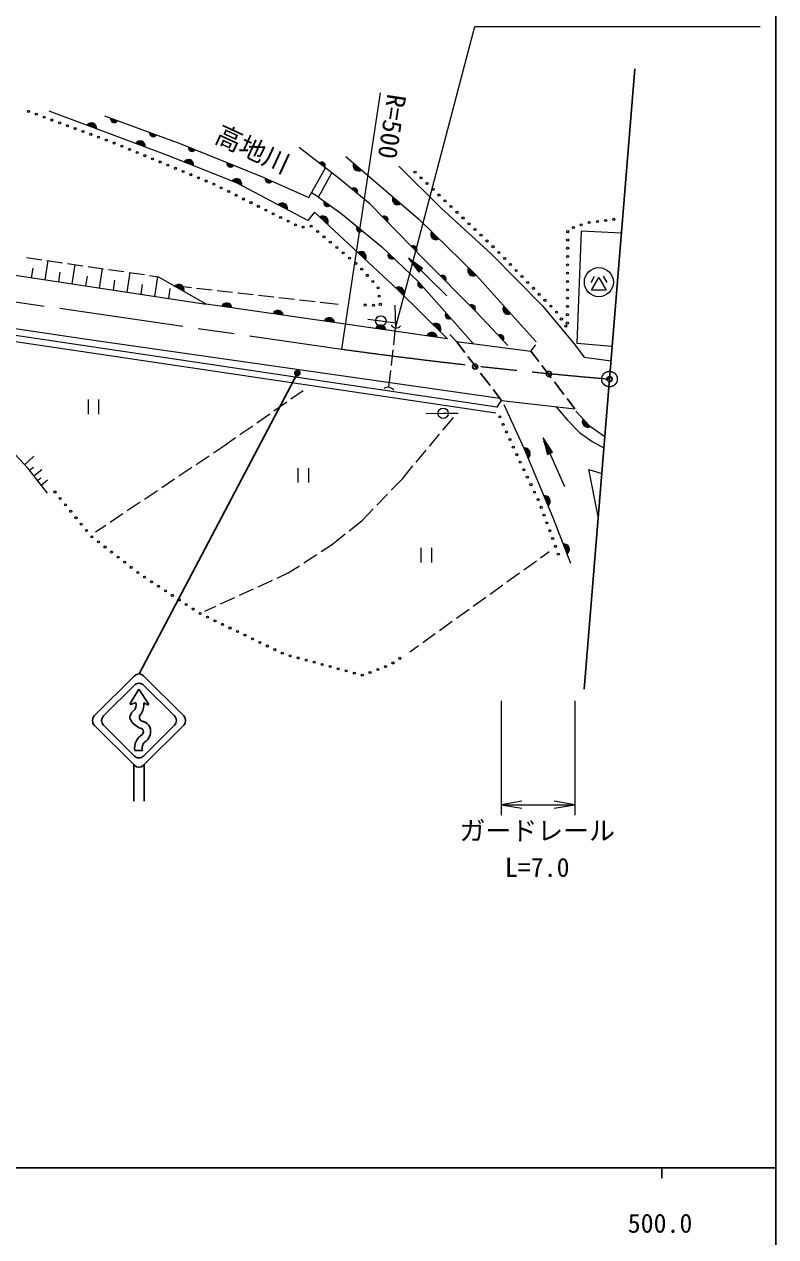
# Model space of a CAD drawing. Units: millimetres, scale not verified. Extents: x 40000 to 680000, y 20000 to 380000.
# Drawn here: x 506540 to 579000, y 198357 to 315233 of the extents above; entities that cross this region are included whole.
import ezdxf
from ezdxf.enums import TextEntityAlignment as Align

# ---------------------------------------------------------------- set-up
doc = ezdxf.new("R2010")
doc.units = ezdxf.units.MM
doc.header["$LTSCALE"] = 1000
doc.header["$PDMODE"] = 32
doc.header["$PDSIZE"] = 500
doc.linetypes.add('CHAIN', pattern=[18.5, 12, -1.5, 3.5, -1.5])
for name, color, linetype, lineweight in [('M-BMK', 2, 'CHAIN', 13), ('M-BMK-OTRS', 5, 'Continuous', 25), ('M-STR-HTXT', 7, 'Continuous', 13), ('M-STR-STR1', 1, 'Continuous', 25), ('M-STR-STRC', 7, 'Continuous', 25), ('M-TTL-BAND', 7, 'Continuous', 25), ('M-WORK', 1, 'Continuous', 13)]:
    doc.layers.add(name, color=color, linetype=linetype, lineweight=lineweight)
doc.layers.add('M-BMK-HTXT', color=7, linetype='Continuous')
doc.layers.add('M-OTRS', color=6, linetype='Continuous')
doc.styles.add('ＭＳ ゴシック', font='')
doc.styles.get('ＭＳ ゴシック').set_extended_font_data('MS Gothic')

# ---------------------------------------------------------------- blocks, each defined once
blk = doc.blocks.new('open_arrow')
at = {"color": 0, "linetype": 'Continuous', "lineweight": -2}
blk.add_lwpolyline([(7.5, 1.25), (0, 0), (7.5, -1.25)], dxfattribs=at)

msp = doc.modelspace()

# ---------------------------------------------------------------- linework, layer by layer
at = {"layer": 'M-BMK'}
msp.add_line((455035, 295825), (537155, 283915), dxfattribs=at)
msp.add_circle((562971, 281031), 750, dxfattribs=at)
msp.add_arc((605545, 779215), 500000, 262.13845, 265.11553, dxfattribs=at)
at = {"layer": 'M-BMK-OTRS'}
for p, q in [((562971, 281031), (565409, 310932)), ((560533, 251130), (562971, 281031))]:
    msp.add_line(p, q, dxfattribs=at)
at = {"layer": 'M-OTRS'}
for p in [(550015, 282241), (557126, 281518), (562971, 281031)]:
    msp.add_point(p, dxfattribs=at)
at = {"layer": 'M-STR-HTXT'}
for p, q in [((537155, 283915), (540894, 308633)), ((542357, 286077), (542288, 288164)), ((552523, 250000), (552523, 239000)), ((559634, 250000), (559634, 239000)), ((552523, 240000), (559634, 240000))]:
    msp.add_line(p, q, dxfattribs=at)
msp.add_lwpolyline([(542357, 286077), (550000, 315000), (577500, 315000)], dxfattribs=at)
at = {"layer": 'M-STR-STR1'}
for p, q in [((548210, 284641), (549015, 283594)), ((549320, 283197), (550235, 282009)), ((555385, 283735), (556145, 282738)), ((556448, 282341), (557358, 281148)), ((550540, 281612), (551455, 280423)), ((557661, 280750), (558571, 279558)), ((551760, 280027), (552565, 278980)), ((558874, 279160), (559634, 278163))]:
    msp.add_line(p, q, dxfattribs=at)
at = {"layer": 'M-STR-STRC'}
for p, q in [((532875, 281608), (517606, 252604)), ((517160, 252420), (513296, 248555)), ((517160, 251529), (514187, 248555)), ((518051, 252420), (521916, 248555)), ((521025, 248555), (518051, 251529)), ((516753, 249753), (517599, 251144)), ((518526, 249722), (517599, 251144)), ((516826, 249666), (517291, 249849)), ((518056, 249814), (518451, 249634)), ((513296, 247664), (517160, 243799)), ((517160, 244690), (514187, 247664)), ((521916, 247664), (518051, 243799)), ((521025, 247664), (518051, 244690)), ((517201, 245239), (517939, 245239)), ((517106, 243844), (517106, 240344)), ((518106, 243844), (518106, 240344))]:
    msp.add_line(p, q, dxfattribs=at)
for radius in [250, 200, 150, 100, 50, 20]:
    msp.add_circle((532875, 281608), radius, dxfattribs=at)
for centre, radius, start, end in [((517606, 251974), 630, 45, 135), ((517606, 251083), 630, 45, 135.00015), ((516804, 249722), 60.4, 148.6713, 291.44939), ((517753, 248250), 1056, 129.6442, 161.91193), ((516630, 249606), 705, 309.6442, 20.13773), ((516630, 249606), 1441, 320.48022, 8.29105), ((518476, 249689), 60.4, 245.55605, 33.11134), ((513741, 248109), 630, 135, 225), ((514632, 248109), 630, 135.00016, 224.99989), ((517228, 248422), 503, 161.91193, 220.56779), ((518354, 249063), 1793, 212.70621, 253.97952), ((518052, 248433), 403, 140.48022, 249.5806), ((518432, 249452), 1491, 249.5806, 254.84784), ((517807, 247145), 899, 21.6294, 74.84784), ((520579, 248109), 630, 314.99995, 45), ((521470, 248109), 630, 315, 45), ((518708, 245464), 1524, 122.04962, 188.49384), ((517807, 247145), 201, 21.6294, 74.84784), ((517792, 246927), 201, 302.04964, 330.80549), ((517570, 247051), 456, 330.80549, 21.6294), ((517570, 247051), 1154, 308.15279, 21.6294), ((518708, 245464), 802, 122.04962, 196.31331), ((517606, 245136), 630, 224.99989, 314.99995), ((517606, 244245), 630, 225, 315)]:
    msp.add_arc(centre, radius, start, end, dxfattribs=at)
msp.add_point((532875, 281608), dxfattribs=at)
at = {"layer": 'M-TTL-BAND'}
for p, q in [((579000, 20000), (579000, 370000)), ((40000, 205000), (579000, 205000)), ((568000, 205000), (568000, 204000))]:
    msp.add_line(p, q, dxfattribs=at)
at = {"layer": 'M-WORK'}
for p, q in [((542662, 301569), (546693, 297537)), ((533985, 298535), (535580, 301381)), ((534918, 298561), (536182, 300914)), ((534918, 298561), (534233, 298977)), ((546693, 297537), (551549, 293113)), ((560238, 295291), (559820, 284476)), ((564118, 295100), (560238, 295291)), ((491068, 293237), (524080, 288250)), ((506751, 292757), (508235, 292540)), ((508554, 290595), (508835, 292453)), ((508730, 292468), (510214, 292251)), ((543600, 292670), (544585, 291336)), ((544947, 291702), (543600, 292670)), ((547272, 289042), (543600, 292670)), ((544731, 291483), (543792, 292411)), ((544801, 291554), (543862, 292482)), ((544836, 291590), (544123, 292294)), ((551549, 293113), (556521, 288087)), ((507254, 290792), (507395, 291720)), ((509863, 290398), (510005, 291333)), ((510709, 292179), (512193, 291962)), ((511173, 290200), (511455, 292070)), ((512688, 291890), (514172, 291673)), ((513809, 289802), (514093, 291685)), ((514667, 291601), (516151, 291384)), ((516463, 289401), (516750, 291297)), ((516646, 291312), (518130, 291095)), ((518625, 291023), (519462, 290901)), ((544696, 291448), (543983, 292152)), ((544660, 291412), (544174, 291893)), ((544625, 291376), (544365, 291633)), ((544871, 291625), (544385, 292106)), ((544590, 291341), (544556, 291374)), ((544585, 291336), (544947, 291702)), ((544906, 291661), (544646, 291918)), ((544942, 291697), (544908, 291730)), ((512491, 290001), (512633, 290942)), ((515136, 289601), (515279, 290549)), ((517800, 289199), (517944, 290154)), ((519136, 288997), (519424, 290906)), ((520936, 290055), (522656, 289859)), ((561191, 290350), (561532, 290940)), ((561244, 289601), (561944, 290814)), ((561944, 290814), (562644, 289601)), ((562356, 290940), (562697, 290350)), ((520472, 288795), (520617, 289750)), ((523153, 289802), (524643, 289633)), ((525140, 289576), (526631, 289406)), ((527127, 289350), (528618, 289180)), ((529115, 289124), (530605, 288954)), ((531102, 288897), (532592, 288728)), ((562644, 289601), (561244, 289601)), ((533089, 288671), (534579, 288501)), ((535076, 288445), (536796, 288249)), ((556521, 288087), (559541, 284446)), ((495338, 287456), (512338, 284903)), ((495589, 286760), (552112, 278356)), ((539677, 286790), (540920, 286630)), ((540920, 286630), (542288, 286453)), ((495501, 286167), (552024, 277763)), ((542162, 284343), (542345, 285964)), ((547570, 285316), (548210, 284641)), ((512338, 284903), (552411, 279181)), ((548210, 284641), (555385, 283735)), ((555385, 283735), (555864, 284321)), ((559541, 284446), (560535, 283131)), ((559820, 284476), (563230, 284202)), ((541937, 282355), (542106, 283846)), ((560535, 283131), (563115, 282788)), ((541698, 280238), (541881, 281859)), ((532255, 279113), (533426, 279931)), ((512687, 279057), (512687, 277657)), ((513737, 277657), (513737, 279057)), ((530614, 277969), (531845, 278827)), ((552104, 278287), (552565, 278980)), ((552565, 278980), (559634, 278163)), ((557781, 278377), (558934, 277062)), ((528974, 276824), (530204, 277683)), ((545301, 277711), (546929, 277729)), ((546903, 276109), (547927, 277338)), ((546929, 277729), (548364, 277737)), ((558934, 277062), (560070, 275872)), ((527334, 275679), (528564, 276538)), ((560070, 275872), (561314, 275001)), ((506918, 272395), (504769, 274722)), ((525753, 274576), (526924, 275393)), ((545623, 274573), (546583, 275725)), ((556568, 275369), (556998, 273767)), ((557468, 273976), (556568, 275369)), ((558663, 270652), (556568, 275369)), ((557187, 273852), (556651, 275058)), ((557141, 273831), (556735, 274747)), ((557279, 273892), (556743, 275099)), ((557324, 273913), (556917, 274828)), ((561314, 275001), (562430, 274390)), ((506576, 272765), (507473, 273594)), ((523113, 272805), (524358, 273640)), ((524774, 273919), (525753, 274576)), ((544343, 273036), (545303, 274189)), ((557096, 273811), (556818, 274436)), ((557050, 273791), (556902, 274125)), ((557004, 273770), (556985, 273814)), ((556998, 273767), (557468, 273976)), ((557370, 273933), (557092, 274558)), ((557416, 273953), (557267, 274287)), ((557461, 273973), (557442, 274017)), ((508773, 270027), (506918, 272395)), ((507031, 272251), (507418, 272553)), ((521452, 271690), (522698, 272526)), ((532917, 272449), (532917, 271049)), ((533967, 271049), (533967, 272449)), ((542999, 271423), (544022, 272652)), ((507455, 271710), (508228, 272315)), ((507806, 271262), (508125, 271513)), ((508156, 270814), (508796, 271315)), ((519791, 270576), (521037, 271412)), ((541923, 270311), (542999, 271423)), ((561892, 267796), (560986, 272301)), ((560986, 272301), (562229, 271921)), ((518130, 269462), (519376, 270297)), ((516470, 268347), (517715, 269183)), ((540532, 268873), (541575, 269951)), ((514809, 267233), (516054, 268069)), ((539109, 267401), (540185, 268513)), ((513414, 266297), (514394, 266954)), ((537879, 266412), (539109, 267401)), ((536258, 265110), (537489, 266099)), ((535175, 264406), (536258, 265110)), ((544786, 264761), (544786, 263361)), ((545836, 263361), (545836, 264761)), ((556331, 263806), (557165, 264404)), ((531996, 262339), (533079, 263043)), ((533498, 263316), (534756, 264133)), ((554707, 262639), (555925, 263514)), ((530929, 261852), (531996, 262339)), ((553082, 261473), (554300, 262348)), ((527291, 260189), (528655, 260812)), ((529110, 261020), (530474, 261644)), ((551457, 260307), (552676, 261182)), ((525472, 259358), (526836, 259981)), ((549832, 259141), (551051, 260016)), ((523950, 258663), (525017, 259150)), ((548207, 257975), (549426, 258849)), ((546582, 256809), (547801, 257683)), ((544957, 255643), (546176, 256517)), ((543718, 254753), (544551, 255351))]:
    msp.add_line(p, q, dxfattribs=at)
for points in [[(547353, 284911), (542523, 289679), (534538, 297131), (533882, 296302), (527006, 299957), (520293, 302621), (508944, 306856)], [(514262, 306394), (521650, 303703), (529403, 300559), (533985, 298535)], [(553168, 284256), (550113, 287498), (545149, 292488), (539883, 297896), (536921, 300341), (533049, 303343)], [(537543, 302495), (544556, 296461), (550111, 291039), (555905, 284619)], [(534918, 298561), (537075, 297016), (541018, 293793), (544535, 290436), (549810, 284468)], [(547353, 284911), (524080, 288250), (519462, 290901)], [(559242, 263260), (557550, 267642), (554779, 274276), (552808, 278538)], [(559737, 277923), (561051, 276538), (562519, 275488)]]:
    msp.add_lwpolyline(points, dxfattribs=at)
for centre, radius in [((506951, 306835), 100), ((507702, 306558), 100), ((508453, 306281), 100), ((509203, 306004), 100), ((509954, 305727), 100), ((510704, 305451), 100), ((511455, 305174), 100), ((512205, 304897), 100), ((512956, 304620), 100), ((513706, 304343), 100), ((514457, 304066), 100), ((515204, 303781), 100), ((515944, 303476), 100), ((516684, 303171), 100), ((517423, 302867), 100), ((518163, 302562), 100), ((518903, 302257), 100), ((519642, 301952), 100), ((520382, 301647), 100), ((521121, 301342), 100), ((521861, 301037), 100), ((522601, 300732), 100), ((523340, 300427), 100), ((544222, 300979), 100), ((544800, 300427), 100), ((524080, 300122), 100), ((524818, 299815), 100), ((525535, 299459), 100), ((526251, 299102), 100), ((545378, 299874), 100), ((545957, 299321), 100), ((526967, 298746), 100), ((527683, 298390), 100), ((528400, 298033), 100), ((546535, 298768), 100), ((547113, 298215), 100), ((529116, 297677), 100), ((529832, 297320), 100), ((530548, 296964), 100), ((547691, 297662), 100), ((548269, 297109), 100), ((531264, 296607), 100), ((531981, 296251), 100), ((532697, 295895), 100), ((533433, 295671), 100), ((534212, 295766), 100), ((548847, 296556), 100), ((549426, 296003), 100), ((559487, 295643), 100), ((560247, 295891), 100), ((561012, 296119), 100), ((561806, 296221), 100), ((562599, 296323), 100), ((563393, 296425), 100), ((534827, 295254), 100), ((535441, 294742), 100), ((550004, 295450), 100), ((550582, 294897), 100), ((558939, 294437), 100), ((558942, 295237), 100), ((536056, 294230), 100), ((536670, 293717), 100), ((551160, 294344), 100), ((551738, 293791), 100), ((558935, 293637), 100), ((537285, 293205), 100), ((537900, 292693), 100), ((538514, 292181), 100), ((552301, 293223), 100), ((552858, 292648), 100), ((558932, 292837), 100), ((539079, 291617), 100), ((539616, 291024), 100), ((553414, 292074), 100), ((553970, 291499), 100), ((554527, 290924), 100), ((558925, 291237), 100), ((558929, 292037), 100), ((561944, 290374), 1400), ((540153, 290431), 100), ((540659, 289823), 100), ((555083, 290349), 100), ((555640, 289775), 100), ((558922, 290437), 100), ((540767, 289031), 100), ((556196, 289200), 100), ((556753, 288625), 100), ((558915, 288837), 100), ((558919, 289637), 100), ((539408, 288168), 100), ((540208, 288143), 100), ((540875, 288238), 100), ((557309, 288050), 100), ((557866, 287476), 100), ((558912, 288037), 100), ((540920, 286630), 500), ((558323, 286822), 100), ((558905, 286437), 100), ((558909, 287237), 100), ((558754, 286148), 100), ((546929, 277729), 500), ((552387, 277392), 100), ((552715, 276662), 100), ((553043, 275933), 100), ((553371, 275203), 100), ((553699, 274474), 100), ((554028, 273744), 100), ((554356, 273015), 100), ((554702, 272293), 100), ((555050, 271573), 100), ((509501, 270143), 100), ((555398, 270853), 100), ((555746, 270133), 100), ((510008, 269524), 100), ((510514, 268905), 100), ((556095, 269412), 100), ((511021, 268286), 100), ((511528, 267666), 100), ((556382, 268666), 100), ((556658, 267915), 100), ((512034, 267047), 100), ((512541, 266428), 100), ((556933, 267164), 100), ((557209, 266413), 100), ((513066, 265828), 100), ((513698, 265338), 100), ((557484, 265662), 100), ((514330, 264847), 100), ((514962, 264356), 100), ((557759, 264911), 100), ((558035, 264160), 100), ((515594, 263866), 100), ((516226, 263375), 100), ((516857, 262884), 100), ((517489, 262394), 100), ((518144, 261934), 100), ((518813, 261496), 100), ((519482, 261057), 100), ((520150, 260618), 100), ((520819, 260179), 100), ((521488, 259741), 100), ((522157, 259302), 100), ((522826, 258863), 100), ((523497, 258428), 100), ((524218, 258081), 100), ((524938, 257733), 100), ((525659, 257385), 100), ((526379, 257037), 100), ((527100, 256690), 100), ((527820, 256342), 100), ((528541, 255994), 100), ((529261, 255647), 100), ((529982, 255299), 100), ((530702, 254951), 100), ((531423, 254603), 100), ((532182, 254359), 100), ((532954, 254150), 100), ((533726, 253942), 100), ((534499, 253734), 100), ((535271, 253525), 100), ((542090, 253668), 100), ((542756, 254112), 100), ((536044, 253317), 100), ((536816, 253108), 100), ((537588, 252900), 100), ((538361, 252692), 100), ((539133, 252483), 100), ((539882, 252748), 100), ((540630, 253031), 100), ((541378, 253315), 100)]:
    msp.add_circle(centre, radius, dxfattribs=at)
for centre, radius, start, end in [((513016, 305216), 512, 352.21283, 146.85206), ((513016, 305216), 410, 355.45812, 143.60676), ((513016, 305216), 308, 0.99257, 138.07231), ((513016, 305216), 205, 12.81583, 126.24905), ((515220, 306102), 354, 168.78666, 331.19184), ((515220, 306102), 283, 171.0107, 328.9678), ((515220, 306102), 212, 174.75703, 325.22148), ((515220, 306102), 142, 182.46876, 317.50975), ((515220, 306102), 100, 192.78642, 307.19208), ((517701, 303468), 512, 352.21283, 146.85206), ((517701, 303468), 410, 355.45812, 143.60676), ((518979, 304733), 354, 168.78666, 331.19184), ((518979, 304733), 283, 171.0107, 328.9678), ((518979, 304733), 212, 174.75703, 325.22148), ((518979, 304733), 142, 182.46876, 317.50975), ((518979, 304733), 100, 192.78642, 307.19208), ((517701, 303468), 308, 0.99257, 138.07231), ((517701, 303468), 205, 12.81583, 126.24905), ((522724, 303326), 354, 166.72494, 329.13012), ((522724, 303326), 283, 168.94898, 326.90608), ((522724, 303326), 212, 172.69531, 323.15975), ((522724, 303326), 142, 180.40704, 315.44802), ((522724, 303326), 100, 190.7247, 305.13036), ((522366, 301677), 512, 351.03595, 145.67518), ((522366, 301677), 410, 354.28124, 142.42988), ((522366, 301677), 308, 359.81569, 136.89544), ((522366, 301677), 205, 11.63895, 125.07218), ((526431, 301823), 354, 166.72494, 329.13012), ((526431, 301823), 283, 168.94898, 326.90608), ((526431, 301823), 212, 172.69531, 323.15975), ((526431, 301823), 142, 180.40704, 315.44802), ((526431, 301823), 100, 190.7247, 305.13036), ((535214, 301596), 354, 331.01352, 133.4187), ((535214, 301596), 283, 333.23756, 131.19466), ((535214, 301596), 212, 336.98388, 127.44833), ((535214, 301596), 142, 344.69561, 119.7366), ((535214, 301596), 100, 355.01327, 109.41894), ((538753, 301602), 512, 151.97172, 306.61095), ((538753, 301602), 410, 155.21701, 303.36565), ((538753, 301602), 308, 160.75146, 297.83121), ((538753, 301602), 205, 172.57472, 286.00795), ((530130, 300297), 354, 164.95867, 327.36385), ((527000, 299833), 512, 344.69064, 139.32987), ((527000, 299833), 410, 347.93594, 136.08458), ((527000, 299833), 308, 353.47038, 130.55013), ((527000, 299833), 205, 5.29365, 118.72687), ((530130, 300297), 283, 167.18271, 325.13981), ((530130, 300297), 212, 170.92904, 321.39348), ((530130, 300297), 142, 178.64077, 313.68175), ((530130, 300297), 100, 188.95843, 303.36409), ((538338, 299101), 354, 329.25477, 131.65994), ((538338, 299101), 283, 331.47881, 129.43591), ((538338, 299101), 212, 335.22513, 125.68958), ((538338, 299101), 142, 342.93686, 117.97785), ((538338, 299101), 100, 353.25452, 107.66019), ((535762, 298023), 354, 153.19288, 315.59806), ((535762, 298023), 283, 155.41692, 313.37402), ((535762, 298023), 212, 159.16324, 309.62769), ((535762, 298023), 142, 166.87497, 301.91596), ((542543, 298341), 512, 151.97172, 306.61095), ((542543, 298341), 410, 155.21701, 303.36565), ((542543, 298341), 308, 160.75146, 297.83121), ((542543, 298341), 205, 172.57472, 286.00795), ((531415, 297486), 512, 344.69064, 139.32987), ((531415, 297486), 410, 347.93594, 136.08458), ((531415, 297486), 308, 353.47038, 130.55013), ((531415, 297486), 205, 5.29365, 118.72687), ((535762, 298023), 100, 177.19263, 291.5983), ((535345, 296224), 512, 329.66087, 124.3001), ((535345, 296224), 410, 332.90616, 121.0548), ((535345, 296224), 308, 338.44061, 115.52036), ((535345, 296224), 205, 350.26387, 103.69709), ((538926, 295573), 354, 149.52909, 311.93427), ((538926, 295573), 283, 151.75313, 309.71023), ((541268, 296396), 354, 323.03478, 125.43996), ((541268, 296396), 283, 325.25882, 123.21592), ((541268, 296396), 212, 329.00515, 119.4696), ((541268, 296396), 142, 336.71688, 111.75787), ((541268, 296396), 100, 347.03454, 101.4402), ((538926, 295573), 212, 155.49946, 305.96391), ((538926, 295573), 142, 163.21119, 298.25218), ((538926, 295573), 100, 173.52885, 287.93451), ((546243, 294971), 512, 148.37569, 303.01492), ((546243, 294971), 410, 151.62098, 299.76962), ((546243, 294971), 308, 157.15543, 294.23518), ((546243, 294971), 205, 168.97869, 282.41191), ((544059, 293530), 354, 323.03478, 125.43996), ((544059, 293530), 283, 325.25882, 123.21592), ((544059, 293530), 212, 329.00515, 119.4696), ((544059, 293530), 142, 336.71688, 111.75787), ((544059, 293530), 100, 347.03454, 101.4402), ((539000, 292813), 512, 329.66087, 124.3001), ((539000, 292813), 410, 332.90616, 121.0548), ((539000, 292813), 308, 338.44061, 115.52036), ((539000, 292813), 205, 350.26387, 103.69709), ((541962, 292966), 354, 145.12963, 307.53481), ((541962, 292966), 283, 147.35367, 305.31077), ((541962, 292966), 212, 151.1, 301.56444), ((541962, 292966), 142, 158.81173, 293.85271), ((541962, 292966), 100, 169.12939, 283.53505), ((546868, 290682), 354, 323.64408, 126.04926), ((549822, 291478), 512, 148.37569, 303.01492), ((549822, 291478), 410, 151.62098, 299.76962), ((549822, 291478), 308, 157.15543, 294.23518), ((549822, 291478), 205, 168.97869, 282.41191), ((521432, 289641), 512, 342.82834, 137.46757), ((521432, 289641), 410, 346.07363, 134.22227), ((521432, 289641), 308, 351.60808, 128.68783), ((542648, 289398), 512, 328.04704, 122.68627), ((544835, 290178), 354, 140.2718, 302.67697), ((544835, 290178), 283, 142.49583, 300.45294), ((544835, 290178), 212, 146.24216, 296.70661), ((544835, 290178), 142, 153.95389, 288.99488), ((544835, 290178), 100, 164.27155, 278.67722), ((546868, 290682), 283, 325.86812, 123.82522), ((546868, 290682), 212, 329.61444, 120.07889), ((546868, 290682), 142, 337.32617, 112.36716), ((546868, 290682), 100, 347.64383, 102.0495), ((521432, 289641), 205, 3.43134, 116.86456), ((542648, 289398), 410, 331.29233, 119.44097), ((542648, 289398), 308, 336.82678, 113.90652), ((542648, 289398), 205, 348.65004, 102.08326), ((526055, 287853), 512, 4.51483, 159.15406), ((526055, 287853), 410, 7.76013, 155.90877), ((526055, 287853), 308, 13.29457, 150.37432), ((526055, 287853), 205, 25.11784, 138.55106), ((531004, 287143), 512, 4.51483, 159.15406), ((531004, 287143), 410, 7.76013, 155.90877), ((549689, 287846), 354, 323.64408, 126.04926), ((549689, 287846), 283, 325.86812, 123.82522), ((549689, 287846), 212, 329.61444, 120.07889), ((549689, 287846), 142, 337.32617, 112.36716), ((549689, 287846), 100, 347.64383, 102.0495), ((553200, 287784), 512, 144.74631, 299.38554), ((553200, 287784), 410, 147.9916, 296.14024), ((553200, 287784), 308, 153.52605, 290.6058), ((553200, 287784), 205, 165.34931, 278.78253), ((531004, 287143), 308, 13.29457, 150.37432), ((531004, 287143), 205, 25.11784, 138.55106), ((535953, 286433), 512, 4.51483, 159.15406), ((535953, 286433), 410, 7.76013, 155.90877), ((535953, 286433), 308, 13.29457, 150.37432), ((535953, 286433), 205, 25.11784, 138.55106), ((546206, 285885), 512, 328.04704, 122.68627), ((547484, 287181), 354, 140.2718, 302.67697), ((547484, 287181), 283, 142.49583, 300.45294), ((547484, 287181), 212, 146.24216, 296.70661), ((547484, 287181), 142, 153.95389, 288.99488), ((547484, 287181), 100, 164.27155, 278.67722), ((540903, 285723), 512, 4.51483, 159.15406), ((540903, 285723), 410, 7.76013, 155.90877), ((540903, 285723), 308, 13.29457, 150.37432), ((540903, 285723), 205, 25.11784, 138.55106), ((542404, 286492), 531, 206.3803, 321.49612), ((545852, 285013), 512, 4.51483, 159.15406), ((545852, 285013), 410, 7.76013, 155.90877), ((545852, 285013), 308, 13.29457, 150.37432), ((545852, 285013), 205, 25.11784, 138.55106), ((546206, 285885), 410, 331.29233, 119.44097), ((546206, 285885), 308, 336.82678, 113.90652), ((546206, 285885), 205, 348.65004, 102.08326), ((552442, 284947), 354, 322.10085, 124.50603), ((552442, 284947), 283, 324.32489, 122.28199), ((552442, 284947), 212, 328.07122, 118.53567), ((552442, 284947), 142, 335.78295, 110.82394), ((552442, 284947), 100, 346.10061, 100.50627), ((541597, 279515), 730, 37.15282, 121.49447), ((560851, 276912), 512, 146.17295, 300.81218), ((560851, 276912), 410, 149.41824, 297.56688), ((560851, 276912), 308, 154.95269, 292.03244), ((560851, 276912), 205, 166.77595, 280.20917), ((554824, 273876), 512, 305.34925, 99.98848), ((554824, 273876), 410, 308.59454, 96.74318), ((554824, 273876), 308, 314.12899, 91.20874), ((554824, 273876), 205, 325.95225, 79.38547), ((556751, 269262), 512, 305.34925, 99.98848), ((556751, 269262), 410, 308.59454, 96.74318), ((556751, 269262), 308, 314.12899, 91.20874), ((556751, 269262), 205, 325.95225, 79.38547), ((558596, 264618), 512, 303.78788, 98.42711), ((558596, 264618), 410, 307.03318, 95.18182), ((558596, 264618), 308, 312.56763, 89.64737), ((558596, 264618), 205, 324.39089, 77.82411)]:
    msp.add_arc(centre, radius, start, end, dxfattribs=at)

# ---------------------------------------------------------------- block references
at = {"layer": 'M-STR-HTXT', "xscale": 267, "yscale": 267}
msp.add_blockref('open_arrow', (552523, 240000), dxfattribs=at)
at = {"layer": 'M-STR-HTXT', "xscale": 267, "yscale": 267, "rotation": 180}
msp.add_blockref('open_arrow', (559634, 240000), dxfattribs=at)

# ---------------------------------------------------------------- texts
at = {"layer": 'M-BMK-HTXT', "style": 'ＭＳ ゴシック'}
msp.add_text('高地川', height=1833, rotation=335.186, dxfattribs=at).set_placement((528560, 303191), align=Align.MIDDLE_CENTER)
at = {"layer": 'M-STR-HTXT', "style": 'ＭＳ ゴシック'}
msp.add_text('R=500', height=1833, rotation=261.399, dxfattribs=at).set_placement((542007, 305369), align=Align.MIDDLE_CENTER)
msp.add_text('ガードレール', height=1833, dxfattribs=at).set_placement((556000, 237500), align=Align.MIDDLE_CENTER)
msp.add_text('L=7.0', height=1833, dxfattribs=at).set_placement((556000, 232500), align=Align.BOTTOM_CENTER)
at = {"layer": 'M-TTL-BAND', "style": 'ＭＳ ゴシック'}
msp.add_text('500.0', height=1833, dxfattribs=at).set_placement((567844, 198195), align=Align.BOTTOM_CENTER)

doc.saveas('drawing.dxf')
